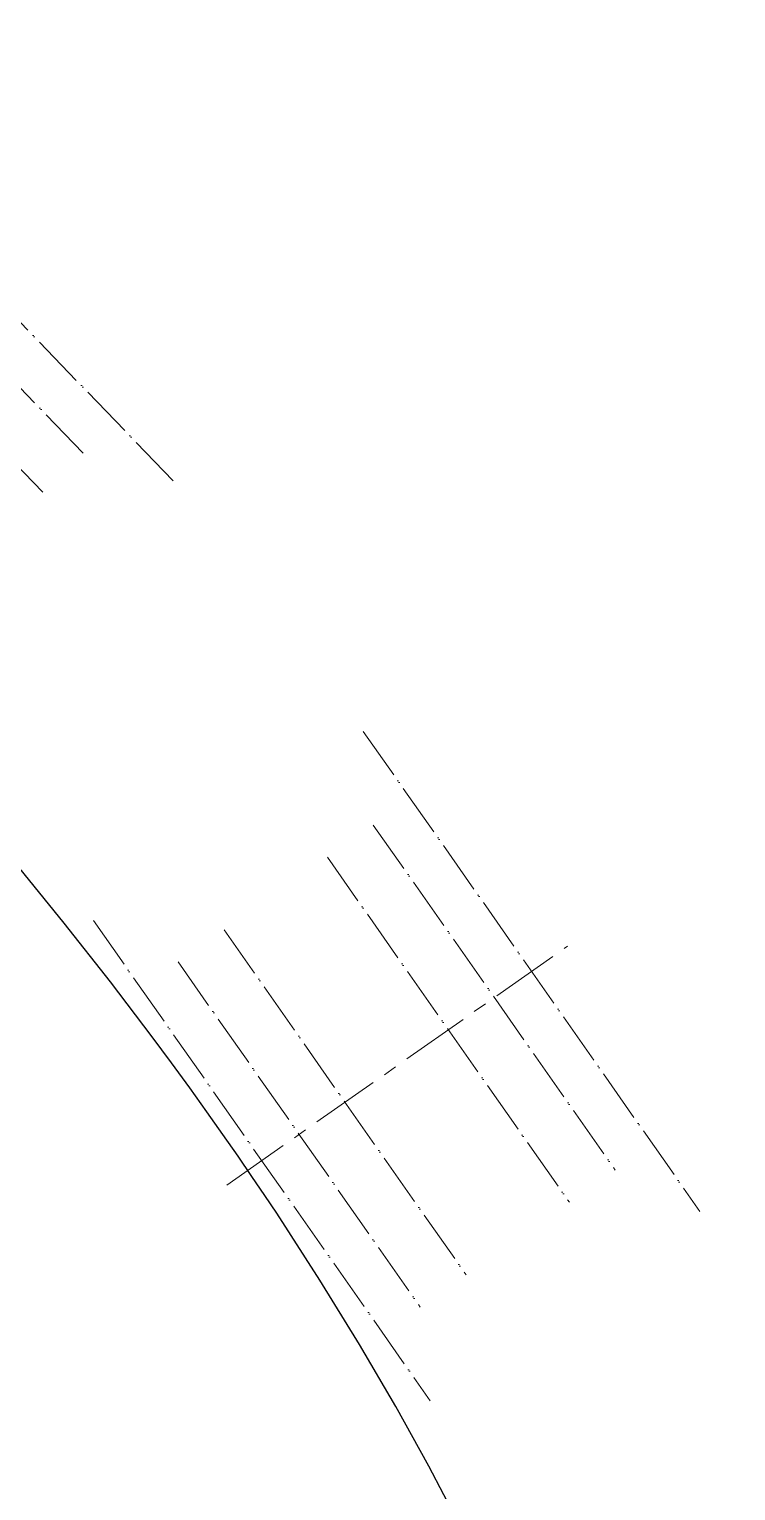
# Model space of a CAD drawing. Extents: x 766778 to 845620, y 133762 to 209800.
# Drawn here: x 803162 to 804127, y 178109 to 180105 of the extents above; entities that cross this region are included whole.
import ezdxf

# ---------------------------------------------------------------- set-up
doc = ezdxf.new("R2010")
doc.units = 0
doc.header["$MEASUREMENT"] = 0
doc.linetypes.add('CENTER', pattern=[2, 1.25, -0.25, 0.25, -0.25])
doc.linetypes.add('Dashed_double_dotted', pattern=[38, 29, -4, 0, -1, 0, -4])
doc.layers.get('0').update_dxf_attribs({"color": 1, "linetype": 'CONTINUOUS'})
doc.layers.add('5', color=6, linetype='CONTINUOUS')

# ---------------------------------------------------------------- blocks, each defined once
blk = doc.blocks.new('bf2')
at = {"layer": '5', "color": 63, "linetype": 'Continuous'}
blk.add_lwpolyline([(803749, 178064.5), (803708, 178142.9), (803662.9, 178224.3), (803613.4, 178308.9), (803559.2, 178396.7), (803500.1, 178488.1), (803483.9, 178512.3), (803466.3, 178538.3), (803447.3, 178566.1), (803426.7, 178595.6), (803404.8, 178626.7), (803381.3, 178659.4), (803356.4, 178693.6), (803330.1, 178729.2), (803273, 178804.3), (803210.1, 178884.2), (803141.4, 178968.4)], dxfattribs=at)
blk = doc.blocks.new('A$C51421733')
at = {"color": 253, "linetype": 'CENTER', "lineweight": 9, "ltscale": 75}
blk.add_line((19.8, -763.5), (19.8, -195.6), dxfattribs=at)
at = {"color": 253, "linetype": 'Dashed_double_dotted', "lineweight": 9, "ltscale": 2.5}
for p, q in [((-380.4, -255.4), (420.1, -255.4)), ((-267.9, -317.6), (307.6, -317.6)), ((-267.9, -394.2), (307.6, -394.2)), ((-267.9, -566.6), (307.6, -566.6)), ((-267.9, -643.1), (307.6, -643.1)), ((-380.4, -705.4), (420.1, -705.4))]:
    blk.add_line(p, q, dxfattribs=at)
at = {"color": 250, "ltscale": 25}
blk.add_line((371.4, -705.4), (371.4, -705.4), dxfattribs=at)

msp = doc.modelspace()

# ---------------------------------------------------------------- block references
at = {"color": 7, "linetype": 'Continuous'}
msp.add_blockref('bf2', (0, 0), dxfattribs=at)
at = {"color": 5, "ltscale": 25}
for p, rotation in [((802586.95062, 179272.12089), 133.9861305320701), ((804045.91811, 178981.30172), 305.0465916720756)]:
    msp.add_blockref('A$C51421733', p, dxfattribs=dict(at, rotation=rotation))

doc.saveas('drawing.dxf')
